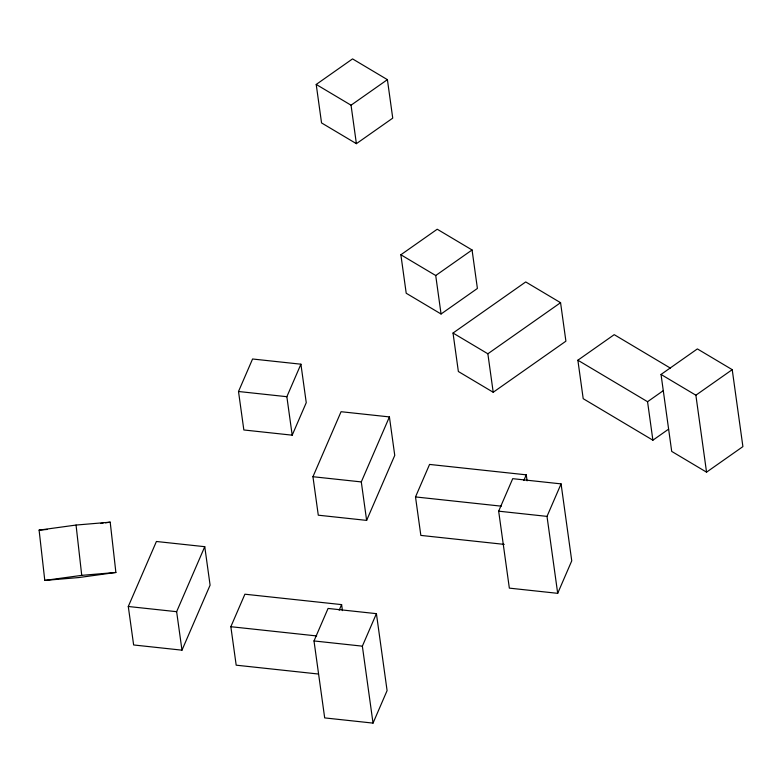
<?xml version="1.0" encoding="UTF-8"?>
<svg xmlns="http://www.w3.org/2000/svg" width="782" height="782" viewBox="0 0 782 782"><rect width="100%" height="100%" fill="white"/><g stroke="black" fill="none" stroke-linecap="round" stroke-linejoin="round"><path stroke-width="1.17" d="M128.287 606.49L156.41 541.486L204.757 546.686L210.094 585.161L181.981 650.165L133.634 644.964L128.287 606.49L176.634 611.69L204.757 546.686M238.51 391.499L252.566 358.997L300.914 364.197L306.251 402.671L292.194 435.173L243.847 429.973L238.51 391.499L286.857 396.699L300.914 364.197M318.382 674.025L236.184 665.179L230.846 626.705L244.903 594.203L341.607 604.613L342.438 610.625M312.947 476.717L341.069 411.713L389.416 416.914L394.754 455.388L366.631 520.392L318.284 515.191L312.947 476.717L361.294 481.917L389.416 416.914M314.002 640.947L328.069 608.445L376.416 613.655L387.09 690.604L373.034 723.106L324.686 717.905L314.002 640.947L362.359 646.157L376.416 613.655M339.183 610.214L341.607 604.613M504.243 544.38L420.843 535.406L415.506 496.932L429.562 464.43L526.257 474.84L527.097 480.852M498.662 511.174L512.718 478.672L561.075 483.882L571.75 560.831L557.693 593.333L509.346 588.132L498.662 511.174L547.009 516.384L561.075 483.882M523.842 480.441L526.257 474.84M316.211 84.446L352.555 58.894L387.403 79.656L392.74 118.131L356.387 143.673L321.549 122.921L316.211 84.446L351.05 105.199L356.387 143.673M351.05 105.199L387.403 79.656M400.873 254.766L437.226 229.224L472.064 249.976L477.401 288.45L441.058 314.002L406.21 293.24L400.873 254.766L435.721 275.518L441.058 314.002M435.721 275.518L472.064 249.976M453.022 333.034L525.719 281.94L560.567 302.693L565.904 341.177L493.207 392.261L458.36 371.509L453.022 333.034L487.86 353.787L493.207 392.261M487.86 353.787L560.567 302.693M668.61 429.142L652.892 440.198L583.206 398.683L577.869 360.209L614.222 334.657L670.379 368.117M661.034 374.451L697.378 348.909L732.226 369.661L742.9 446.61L706.547 472.162L671.709 451.4L661.034 374.451L695.872 395.203L706.547 472.162M652.892 440.198L647.555 401.713L663.273 390.668M695.872 395.203L732.226 369.661M39.1 530.128L76.049 525.054L110.203 522.171L115.883 572.463L78.933 577.536L44.789 580.42L39.1 530.128L47.34 529.434M100.663 523.481L103.048 523.148M105.433 522.826L110.203 522.171M44.789 580.42L81.739 575.357L115.883 572.463M415.506 496.932L501.321 506.169M230.846 626.705L316.671 635.942M577.869 360.209L647.555 401.713M547.009 516.384L557.693 593.333M361.294 481.917L366.631 520.392M362.359 646.157L373.034 723.106M286.857 396.699L292.194 435.173M176.634 611.69L181.981 650.165M76.049 525.054L81.739 575.357"/></g></svg>
